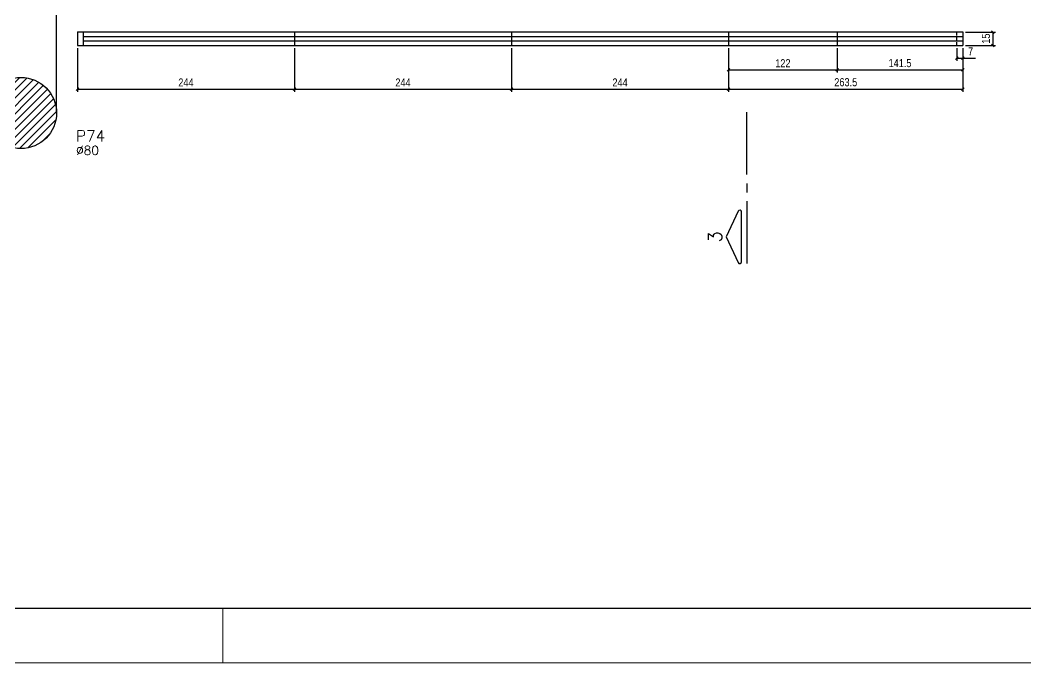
# Model space of a CAD drawing. Extents: x 1860 to 8661, y -614 to 3008.
# Drawn here: x 6178 to 7308, y -614 to 109 of the extents above; entities that cross this region are included whole.
import ezdxf
from ezdxf.enums import TextEntityAlignment as Align

# ---------------------------------------------------------------- set-up
doc = ezdxf.new("R2010")
doc.units = 0
doc.linetypes.add('HIDDEN', pattern=[0.375, 0.25, -0.125])
for name, color, linetype in [('COTA', 241, 'Continuous'), ('F-CORTE-INDICAÇÃO', 4, 'Continuous'), ('F-PILARES-DIM', 172, 'Continuous'), ('F-PILARES-HACH', 174, 'Continuous'), ('F-PILARES-NOME', 170, 'Continuous'), ('F-PILARES-S', 170, 'Continuous'), ('F-VIGAS', 3, 'Continuous'), ('Painéis', 200, 'Continuous'), ('SARR_2.2x7', 40, 'Continuous')]:
    doc.layers.add(name, color=color, linetype=linetype)
doc.layers.add('FOLHA', color=255, linetype='Continuous', lineweight=5)
doc.styles.add('COTA TECNICA-50', font='techl___.ttf', dxfattribs={"height": 9})
doc.styles.add('MCP', font='romans.shx')
doc.styles.add('ROMANS', font='romans.shx')
doc.dimstyles.new('COTA PAINEL-50', dxfattribs={"dimtxt": 9, "dimasz": 3, "dimexe": 3, "dimexo": 3, "dimgap": 3, "dimtad": 1, "dimdec": 1, "dimzin": 12, "dimdsep": 46, "dimtxsty": 'COTA TECNICA-50', "dimblk1": 'OBLIQUE', "dimblk2": 'OBLIQUE', "dimsah": 1, "dimcen": 0.9, "dimclrd": 4, "dimclre": 4, "dimclrt": 240, "dimadec": 1, "dimazin": 3, "dimtfac": 1, "dimtdec": 1, "dimtmove": 0, "dimatfit": 3, "dimfxl": 1, "dimtolj": 1, "dimtzin": 12, "dimarcsym": 0})

# ---------------------------------------------------------------- blocks, each defined once
blk = doc.blocks.new('*U8')
at = {"layer": 'F-CORTE-INDICAÇÃO'}
for p, q in [((-100, 0), (-170, 0)), ((-80, 0), (-90, 0)), ((-70, 0), (0, 0))]:
    blk.add_line(p, q, dxfattribs=at)
blk.add_lwpolyline([(-112, 6, 0.802585), (-111.2, 9.8), (-140, 23.3), (-168.8, 9.8, 0.802585), (-168, 6)], format="xyb", close=True, dxfattribs=at)
at = {"layer": 'F-CORTE-INDICAÇÃO', "style": 'ROMANS'}
blk.add_attdef('CORTE', text='', height=15, dxfattribs=at).set_placement((-140, 35.8), align=Align.MIDDLE_CENTER)
at = {"layer": 'F-CORTE-INDICAÇÃO', "color": 2, "style": 'ROMANS'}
blk.add_attdef('FOLHA', text='', height=12, dxfattribs=at).set_placement((-140, -10), align=Align.MIDDLE_CENTER)
blk = doc.blocks.new('_Oblique')
at = {"color": 0, "linetype": 'ByBlock', "lineweight": -2}
blk.add_line((-0.5, -0.5), (0.5, 0.5), dxfattribs=at)
blk = doc.blocks.new('*D365')
at = {"layer": 'COTA', "color": 4, "lineweight": -2, "transparency": 16777216}
for p, q in [((6242.3, 77.5), (6242.3, 28.3)), ((6486.3, 77.5), (6486.3, 28.3)), ((6242.3, 31.3), (6486.3, 31.3))]:
    blk.add_line(p, q, dxfattribs=at)
at = {"layer": 'Defpoints', "color": 0, "transparency": 16777216}
for p in [(6242.3, 80.5), (6486.3, 80.5), (6486.3, 31.3)]:
    blk.add_point(p, dxfattribs=at)
at = {"layer": 'COTA', "color": 4, "lineweight": -2, "transparency": 16777216, "xscale": 3, "yscale": 3, "zscale": 3, "rotation": 180}
blk.add_blockref('_Oblique', (6242.3, 31.3), dxfattribs=at)
at = {"layer": 'COTA', "color": 4, "lineweight": -2, "transparency": 16777216, "xscale": 3, "yscale": 3, "zscale": 3}
blk.add_blockref('_Oblique', (6486.3, 31.3), dxfattribs=at)
at = {"layer": 'COTA', "color": 240, "transparency": 16777216, "insert": (6364.3, 38.8), "char_height": 9, "attachment_point": 5, "style": 'COTA TECNICA-50'}
blk.add_mtext('\\A1;244', dxfattribs=at)
blk = doc.blocks.new('*D366')
at = {"layer": 'COTA', "color": 4, "lineweight": -2, "transparency": 16777216}
for p, q in [((6486.3, 77.5), (6486.3, 28.3)), ((6730.3, 77.5), (6730.3, 28.3)), ((6486.3, 31.3), (6730.3, 31.3))]:
    blk.add_line(p, q, dxfattribs=at)
at = {"layer": 'Defpoints', "color": 0, "transparency": 16777216}
for p in [(6486.3, 80.5), (6730.3, 80.5), (6730.3, 31.3)]:
    blk.add_point(p, dxfattribs=at)
at = {"layer": 'COTA', "color": 4, "lineweight": -2, "transparency": 16777216, "xscale": 3, "yscale": 3, "zscale": 3, "rotation": 180}
blk.add_blockref('_Oblique', (6486.3, 31.3), dxfattribs=at)
at = {"layer": 'COTA', "color": 4, "lineweight": -2, "transparency": 16777216, "xscale": 3, "yscale": 3, "zscale": 3}
blk.add_blockref('_Oblique', (6730.3, 31.3), dxfattribs=at)
at = {"layer": 'COTA', "color": 240, "transparency": 16777216, "insert": (6608.3, 38.8), "char_height": 9, "attachment_point": 5, "style": 'COTA TECNICA-50'}
blk.add_mtext('\\A1;244', dxfattribs=at)
blk = doc.blocks.new('*D367')
at = {"layer": 'COTA', "color": 4, "lineweight": -2, "transparency": 16777216}
for p, q in [((6730.3, 77.5), (6730.3, 28.3)), ((6974.3, 77.5), (6974.3, 28.3)), ((6730.3, 31.3), (6974.3, 31.3))]:
    blk.add_line(p, q, dxfattribs=at)
at = {"layer": 'Defpoints', "color": 0, "transparency": 16777216}
for p in [(6730.3, 80.5), (6974.3, 80.5), (6974.3, 31.3)]:
    blk.add_point(p, dxfattribs=at)
at = {"layer": 'COTA', "color": 4, "lineweight": -2, "transparency": 16777216, "xscale": 3, "yscale": 3, "zscale": 3, "rotation": 180}
blk.add_blockref('_Oblique', (6730.3, 31.3), dxfattribs=at)
at = {"layer": 'COTA', "color": 4, "lineweight": -2, "transparency": 16777216, "xscale": 3, "yscale": 3, "zscale": 3}
blk.add_blockref('_Oblique', (6974.3, 31.3), dxfattribs=at)
at = {"layer": 'COTA', "color": 240, "transparency": 16777216, "insert": (6852.3, 38.8), "char_height": 9, "attachment_point": 5, "style": 'COTA TECNICA-50'}
blk.add_mtext('\\A1;244', dxfattribs=at)
blk = doc.blocks.new('*D368')
at = {"layer": 'COTA', "color": 4, "lineweight": -2, "transparency": 16777216}
for p, q in [((6974.3, 77.5), (6974.3, 28.3)), ((7237.8, 77.5), (7237.8, 28.3)), ((6974.3, 31.3), (7237.8, 31.3))]:
    blk.add_line(p, q, dxfattribs=at)
at = {"layer": 'Defpoints', "color": 0, "transparency": 16777216}
for p in [(6974.3, 80.5), (7237.8, 80.5), (7237.8, 31.3)]:
    blk.add_point(p, dxfattribs=at)
at = {"layer": 'COTA', "color": 4, "lineweight": -2, "transparency": 16777216, "xscale": 3, "yscale": 3, "zscale": 3, "rotation": 180}
blk.add_blockref('_Oblique', (6974.3, 31.3), dxfattribs=at)
at = {"layer": 'COTA', "color": 4, "lineweight": -2, "transparency": 16777216, "xscale": 3, "yscale": 3, "zscale": 3}
blk.add_blockref('_Oblique', (7237.8, 31.3), dxfattribs=at)
at = {"layer": 'COTA', "color": 240, "transparency": 16777216, "insert": (7106, 39), "char_height": 9, "attachment_point": 5, "style": 'COTA TECNICA-50'}
blk.add_mtext('\\A1;263.5', dxfattribs=at)
blk = doc.blocks.new('*D369')
at = {"layer": 'COTA', "color": 4, "lineweight": -2, "transparency": 16777216}
for p, q in [((7240.8, 95.5), (7274.2, 95.5)), ((7271.2, 95.5), (7271.2, 80.5)), ((7240.8, 80.5), (7274.2, 80.5))]:
    blk.add_line(p, q, dxfattribs=at)
at = {"layer": 'Defpoints', "color": 0, "transparency": 16777216}
for p in [(7237.8, 95.5), (7237.8, 80.5), (7271.2, 80.5)]:
    blk.add_point(p, dxfattribs=at)
at = {"layer": 'COTA', "color": 4, "lineweight": -2, "transparency": 16777216, "xscale": 3, "yscale": 3, "zscale": 3}
for p, rotation in [((7271.2, 95.5), 90), ((7271.2, 80.5), 270)]:
    blk.add_blockref('_Oblique', p, dxfattribs=dict(at, rotation=rotation))
at = {"layer": 'COTA', "color": 240, "transparency": 16777216, "insert": (7263.6, 88), "char_height": 9, "attachment_point": 5, "rotation": 90, "style": 'COTA TECNICA-50'}
blk.add_mtext('\\A1;15', dxfattribs=at)
blk = doc.blocks.new('*D370')
at = {"layer": 'COTA', "color": 4, "lineweight": -2, "transparency": 16777216}
for p, q in [((6974.3, 77.5), (6974.3, 49.9)), ((7096.3, 77.5), (7096.3, 49.9)), ((6974.3, 52.9), (7096.3, 52.9))]:
    blk.add_line(p, q, dxfattribs=at)
at = {"layer": 'Defpoints', "color": 0, "transparency": 16777216}
for p in [(6974.3, 80.5), (7096.3, 80.5), (7096.3, 52.9)]:
    blk.add_point(p, dxfattribs=at)
at = {"layer": 'COTA', "color": 4, "lineweight": -2, "transparency": 16777216, "xscale": 3, "yscale": 3, "zscale": 3, "rotation": 180}
blk.add_blockref('_Oblique', (6974.3, 52.9), dxfattribs=at)
at = {"layer": 'COTA', "color": 4, "lineweight": -2, "transparency": 16777216, "xscale": 3, "yscale": 3, "zscale": 3}
blk.add_blockref('_Oblique', (7096.3, 52.9), dxfattribs=at)
at = {"layer": 'COTA', "color": 240, "transparency": 16777216, "insert": (7035.3, 60.4), "char_height": 9, "attachment_point": 5, "style": 'COTA TECNICA-50'}
blk.add_mtext('\\A1;122', dxfattribs=at)
blk = doc.blocks.new('*D371')
at = {"layer": 'COTA', "color": 4, "lineweight": -2, "transparency": 16777216}
for p, q in [((7096.3, 77.5), (7096.3, 49.9)), ((7237.8, 77.5), (7237.8, 49.9)), ((7096.3, 52.9), (7237.8, 52.9))]:
    blk.add_line(p, q, dxfattribs=at)
at = {"layer": 'Defpoints', "color": 0, "transparency": 16777216}
for p in [(7096.3, 80.5), (7237.8, 80.5), (7237.8, 52.9)]:
    blk.add_point(p, dxfattribs=at)
at = {"layer": 'COTA', "color": 4, "lineweight": -2, "transparency": 16777216, "xscale": 3, "yscale": 3, "zscale": 3, "rotation": 180}
blk.add_blockref('_Oblique', (7096.3, 52.9), dxfattribs=at)
at = {"layer": 'COTA', "color": 4, "lineweight": -2, "transparency": 16777216, "xscale": 3, "yscale": 3, "zscale": 3}
blk.add_blockref('_Oblique', (7237.8, 52.9), dxfattribs=at)
at = {"layer": 'COTA', "color": 240, "transparency": 16777216, "insert": (7167, 60.5), "char_height": 9, "attachment_point": 5, "style": 'COTA TECNICA-50'}
blk.add_mtext('\\A1;141.5', dxfattribs=at)
blk = doc.blocks.new('*D372')
at = {"layer": 'COTA', "color": 4, "lineweight": -2, "transparency": 16777216}
for p, q in [((7230.8, 77.5), (7230.8, 63.2)), ((7237.8, 77.5), (7237.8, 63.2)), ((7230.8, 66.2), (7237.8, 66.2)), ((7237.8, 66.2), (7251.9, 66.2))]:
    blk.add_line(p, q, dxfattribs=at)
at = {"layer": 'Defpoints', "color": 0, "transparency": 16777216}
for p in [(7230.8, 80.5), (7237.8, 80.5), (7237.8, 66.2)]:
    blk.add_point(p, dxfattribs=at)
at = {"layer": 'COTA', "color": 4, "lineweight": -2, "transparency": 16777216, "xscale": 3, "yscale": 3, "zscale": 3, "rotation": 180}
blk.add_blockref('_Oblique', (7230.8, 66.2), dxfattribs=at)
at = {"layer": 'COTA', "color": 4, "lineweight": -2, "transparency": 16777216, "xscale": 3, "yscale": 3, "zscale": 3}
blk.add_blockref('_Oblique', (7237.8, 66.2), dxfattribs=at)
at = {"layer": 'COTA', "color": 240, "transparency": 16777216, "insert": (7246.4, 73.8), "char_height": 9, "attachment_point": 5, "style": 'COTA TECNICA-50'}
blk.add_mtext('\\A1;7', dxfattribs=at)

msp = doc.modelspace()

# ---------------------------------------------------------------- hatches: boundary and pattern name
at = {"layer": 'F-PILARES-HACH', "linetype": 'Continuous'}
h = msp.add_hatch(dxfattribs=at)
h.set_pattern_fill('ANSI31', color=256, scale=50)
h.set_pattern_definition([(45, (3943.9025, 488.975), (-4.419417, 4.419417), [])])
edge = h.paths.add_edge_path()
edge.add_arc((6178.9, 4.47), 40, 0, 360)

# ---------------------------------------------------------------- linework, layer by layer
at = {"color": 30}
msp.add_line((8600.49, -552.63), (2012.11, -552.63), dxfattribs=at)
at = {"layer": 'F-PILARES-S', "linetype": 'Continuous'}
msp.add_circle((6178.9, 4.47), 40, dxfattribs=at)
at = {"layer": 'F-VIGAS'}
msp.add_lwpolyline([(6218.9, 4.47), (6218.9, 213.47)], dxfattribs=at)
at = {"layer": 'FOLHA'}
for p, q in [((6405.79, -552.63), (6405.79, -613.6)), ((8661.45, -613.6), (1859.7, -613.6))]:
    msp.add_line(p, q, dxfattribs=at)
at = {"layer": 'Painéis'}
for p, q in [((6242.28, 95.52), (7237.78, 95.52)), ((6242.28, 95.52), (6242.28, 80.52)), ((6486.28, 95.52), (6486.28, 80.52)), ((6730.28, 95.52), (6730.28, 80.52)), ((6974.28, 95.52), (6974.28, 80.52)), ((7096.28, 95.52), (7096.28, 80.52)), ((7237.78, 95.52), (7237.78, 80.52)), ((6242.28, 80.52), (7237.78, 80.52))]:
    msp.add_line(p, q, dxfattribs=at)
at = {"layer": 'SARR_2.2x7'}
for p, q in [((6249.28, 80.52), (6249.28, 95.52)), ((6249.28, 90.52), (6486.28, 90.52)), ((6486.28, 90.52), (6730.28, 90.52)), ((6730.28, 90.52), (6974.28, 90.52)), ((6974.28, 90.52), (7237.78, 90.52)), ((6249.28, 85.52), (6486.28, 85.52)), ((6486.28, 85.52), (6730.28, 85.52)), ((6730.28, 85.52), (6974.28, 85.52)), ((6974.28, 85.52), (7237.78, 85.52))]:
    msp.add_line(p, q, dxfattribs=at)
at = {"layer": 'SARR_2.2x7', "linetype": 'HIDDEN', "ltscale": 15}
msp.add_line((7230.78, 80.52), (7230.78, 95.52), dxfattribs=at)

# ---------------------------------------------------------------- block references
at = {"layer": 'F-CORTE-INDICAÇÃO', "linetype": 'Continuous'}
ref = msp.add_blockref('*U8', (6994.88, 5.24), dxfattribs=dict(at, rotation=90))
ref.add_attrib('CORTE', '3', dxfattribs={"height": 15, "rotation": 90, "style": 'ROMANS'}).set_placement((6959.11, -134.76), align=Align.MIDDLE_CENTER)

# ---------------------------------------------------------------- texts
at = {"layer": 'F-PILARES-DIM', "linetype": 'Continuous', "style": 'MCP'}
msp.add_text('%%c80', height=10, dxfattribs=at).set_placement((6240.79, -42.55))
at = {"layer": 'F-PILARES-NOME', "linetype": 'Continuous', "style": 'MCP'}
msp.add_text('P74', height=12.5, dxfattribs=at).set_placement((6240.79, -27.55))

# ---------------------------------------------------------------- dimensions: what is measured, and where the dimension line sits
at = {"layer": 'COTA'}
dim = msp.add_linear_dim(base=(7271.22, 80.52), p1=(7237.78, 95.52), p2=(7237.78, 80.52), angle=90, dimstyle='COTA PAINEL-50', dxfattribs=at)
dim.commit()
dim.dimension.update_dxf_attribs({"geometry": '*D369', "text_midpoint": (7263.63, 88.02)})
for base, p1, p2, picture, middle in [((6486.28, 31.26), (6242.28, 80.52), (6486.28, 80.52), '*D365', (6364.28, 38.82)), ((7096.28, 52.86), (6974.28, 80.52), (7096.28, 80.52), '*D370', (7035.28, 60.41)), ((7237.78, 66.22), (7230.78, 80.52), (7237.78, 80.52), '*D372', (7246.36, 73.79))]:
    dim = msp.add_linear_dim(base=base, p1=p1, p2=p2, dimstyle='COTA PAINEL-50', dxfattribs=at)
    dim.commit()
    dim.dimension.update_dxf_attribs({"geometry": picture, "text_midpoint": middle})
for base, p1, p2, picture, middle in [((6730.28, 31.26), (6486.28, 80.52), (6730.28, 80.52), '*D366', (6608.28, 38.82)), ((6974.28, 31.26), (6730.28, 80.52), (6974.28, 80.52), '*D367', (6852.28, 38.82)), ((7237.78, 31.26), (6974.28, 80.52), (7237.78, 80.52), '*D368', (7106.03, 38.95)), ((7237.78, 52.86), (7096.28, 80.52), (7237.78, 80.52), '*D371', (7167.03, 60.46))]:
    dim = msp.add_linear_dim(base=base, p1=p1, p2=p2, dimstyle='COTA PAINEL-50', override={"dimtmove": 1}, dxfattribs=at)
    dim.commit()
    dim.dimension.update_dxf_attribs({"geometry": picture, "text_midpoint": middle})

doc.saveas('drawing.dxf')
